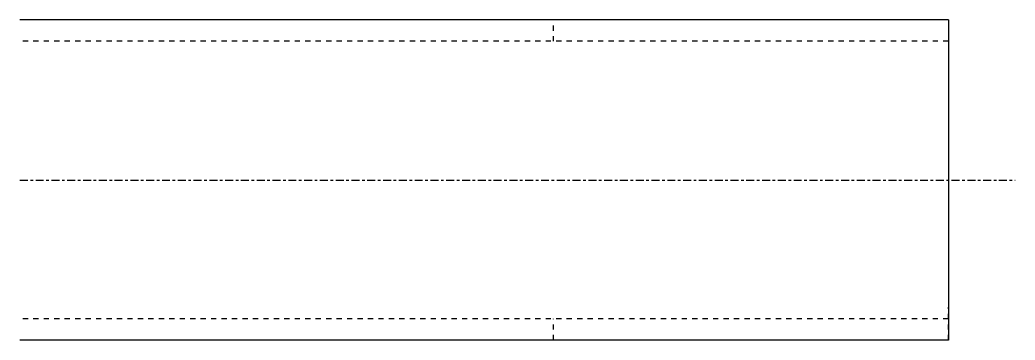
# Model space of a CAD drawing. Header units: millimetres. Extents: x 103 to 24248, y 5 to 225.
# Drawn here: x 23874.6 to 24247.6, y 7.5 to 127.5 of the extents above; entities that cross this region are included whole.
import ezdxf

# ---------------------------------------------------------------- set-up
doc = ezdxf.new("R2010")
doc.units = ezdxf.units.MM
doc.linetypes.add('DXK_LINE_DOT2', pattern=[3.9198, 1.9599, -1.9599])
doc.linetypes.add('DXK_LINE_DOT3', pattern=[5.9187, 2.979, -0.9799, 0.9799, -0.9799])
doc.layers.add('STÅL', color=7, linetype='Continuous')

msp = doc.modelspace()

# ---------------------------------------------------------------- linework, layer by layer
at = {"layer": 'STÅL', "color": 2, "linetype": 'Continuous'}
for p, q in [((24222.56, 127.5), (23874.56, 127.5)), ((24222.56, 127.5), (24222.56, 107.5)), ((24222.56, 107.5), (24222.56, 27.5)), ((24222.56, 27.5), (24222.56, 7.5)), ((24222.56, 7.5), (23874.56, 7.5))]:
    msp.add_line(p, q, dxfattribs=at)
at = {"layer": 'STÅL', "color": 7, "linetype": 'DXK_LINE_DOT2'}
for p, q in [((24074.56, 119.5), (24074.56, 127.5)), ((24222.56, 119.5), (23874.56, 119.5)), ((24222.56, 7.5), (24222.56, 19.85)), ((24222.56, 15.5), (23874.56, 15.5)), ((24074.56, 7.5), (24074.56, 15.5))]:
    msp.add_line(p, q, dxfattribs=at)
at = {"layer": 'STÅL', "color": 7, "linetype": 'DXK_LINE_DOT3'}
msp.add_line((23874.56, 67.5), (24247.56, 67.5), dxfattribs=at)

doc.saveas('drawing.dxf')
